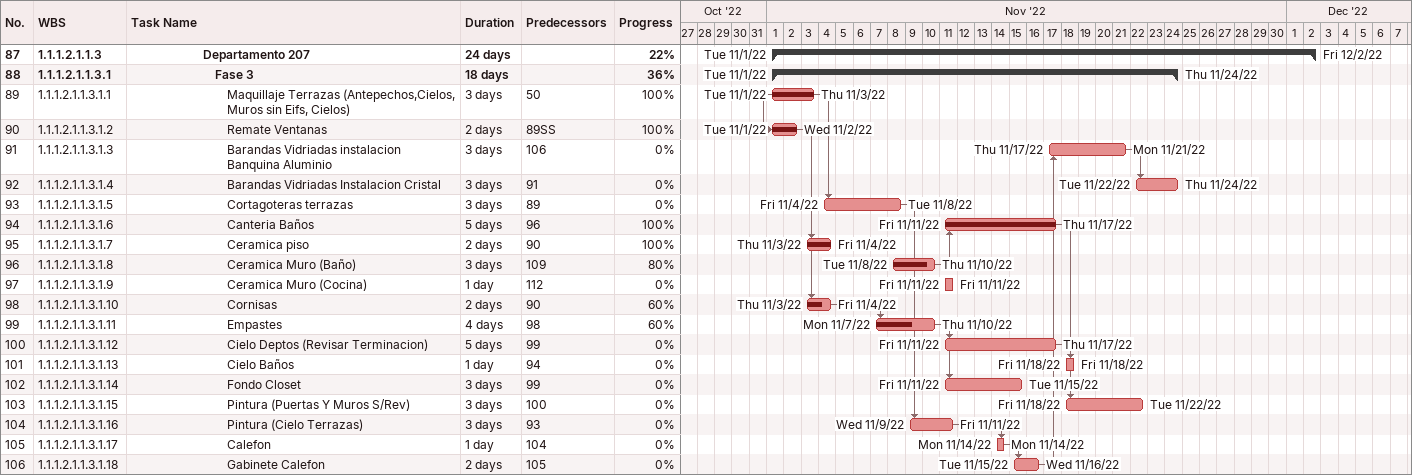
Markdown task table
| ID | WBS | Task | Duration | Start | Finish | Predecessors | % complete |
|---|---|---|---|---|---|---|---|
| 87 | 1.1.1.2.1.1.3 | **Departamento 207** | 24d | 2022-11-01 | 2022-12-02 |  | 22 |
| 88 | 1.1.1.2.1.1.3.1 | **Fase 3** | 18d | 2022-11-01 | 2022-11-24 |  | 36 |
| 89 | 1.1.1.2.1.1.3.1.1 | Maquillaje Terrazas (Antepechos,Cielos, Muros sin Eifs, Cielos) | 3d | 2022-11-01 | 2022-11-03 | 50 | 100 |
| 90 | 1.1.1.2.1.1.3.1.2 | Remate Ventanas | 2d | 2022-11-01 | 2022-11-02 | 89SS | 100 |
| 91 | 1.1.1.2.1.1.3.1.3 | Barandas Vidriadas instalacion Banquina Aluminio | 3d | 2022-11-17 | 2022-11-21 | 106 | 0 |
| 92 | 1.1.1.2.1.1.3.1.4 | Barandas Vidriadas Instalacion Cristal | 3d | 2022-11-22 | 2022-11-24 | 91 | 0 |
| 93 | 1.1.1.2.1.1.3.1.5 | Cortagoteras terrazas | 3d | 2022-11-04 | 2022-11-08 | 89 | 0 |
| 94 | 1.1.1.2.1.1.3.1.6 | Canteria Baños | 5d | 2022-11-11 | 2022-11-17 | 96 | 100 |
| 95 | 1.1.1.2.1.1.3.1.7 | Ceramica piso | 2d | 2022-11-03 | 2022-11-04 | 90 | 100 |
| 96 | 1.1.1.2.1.1.3.1.8 | Ceramica Muro (Baño) | 3d | 2022-11-08 | 2022-11-10 | 109 | 80 |
| 97 | 1.1.1.2.1.1.3.1.9 | Ceramica Muro (Cocina) | 1d | 2022-11-11 | 2022-11-11 | 112 | 0 |
| 98 | 1.1.1.2.1.1.3.1.10 | Cornisas | 2d | 2022-11-03 | 2022-11-04 | 90 | 60 |
| 99 | 1.1.1.2.1.1.3.1.11 | Empastes | 4d | 2022-11-07 | 2022-11-10 | 98 | 60 |
| 100 | 1.1.1.2.1.1.3.1.12 | Cielo Deptos (Revisar Terminacion) | 5d | 2022-11-11 | 2022-11-17 | 99 | 0 |
| 101 | 1.1.1.2.1.1.3.1.13 | Cielo Baños | 1d | 2022-11-18 | 2022-11-18 | 94 | 0 |
| 102 | 1.1.1.2.1.1.3.1.14 | Fondo Closet | 3d | 2022-11-11 | 2022-11-15 | 99 | 0 |
| 103 | 1.1.1.2.1.1.3.1.15 | Pintura (Puertas Y Muros S/Rev) | 3d | 2022-11-18 | 2022-11-22 | 100 | 0 |
| 104 | 1.1.1.2.1.1.3.1.16 | Pintura (Cielo Terrazas) | 3d | 2022-11-09 | 2022-11-11 | 93 | 0 |
| 105 | 1.1.1.2.1.1.3.1.17 | Calefon | 1d | 2022-11-14 | 2022-11-14 | 104 | 0 |
| 106 | 1.1.1.2.1.1.3.1.18 | Gabinete Calefon | 2d | 2022-11-15 | 2022-11-16 | 105 | 0 |
